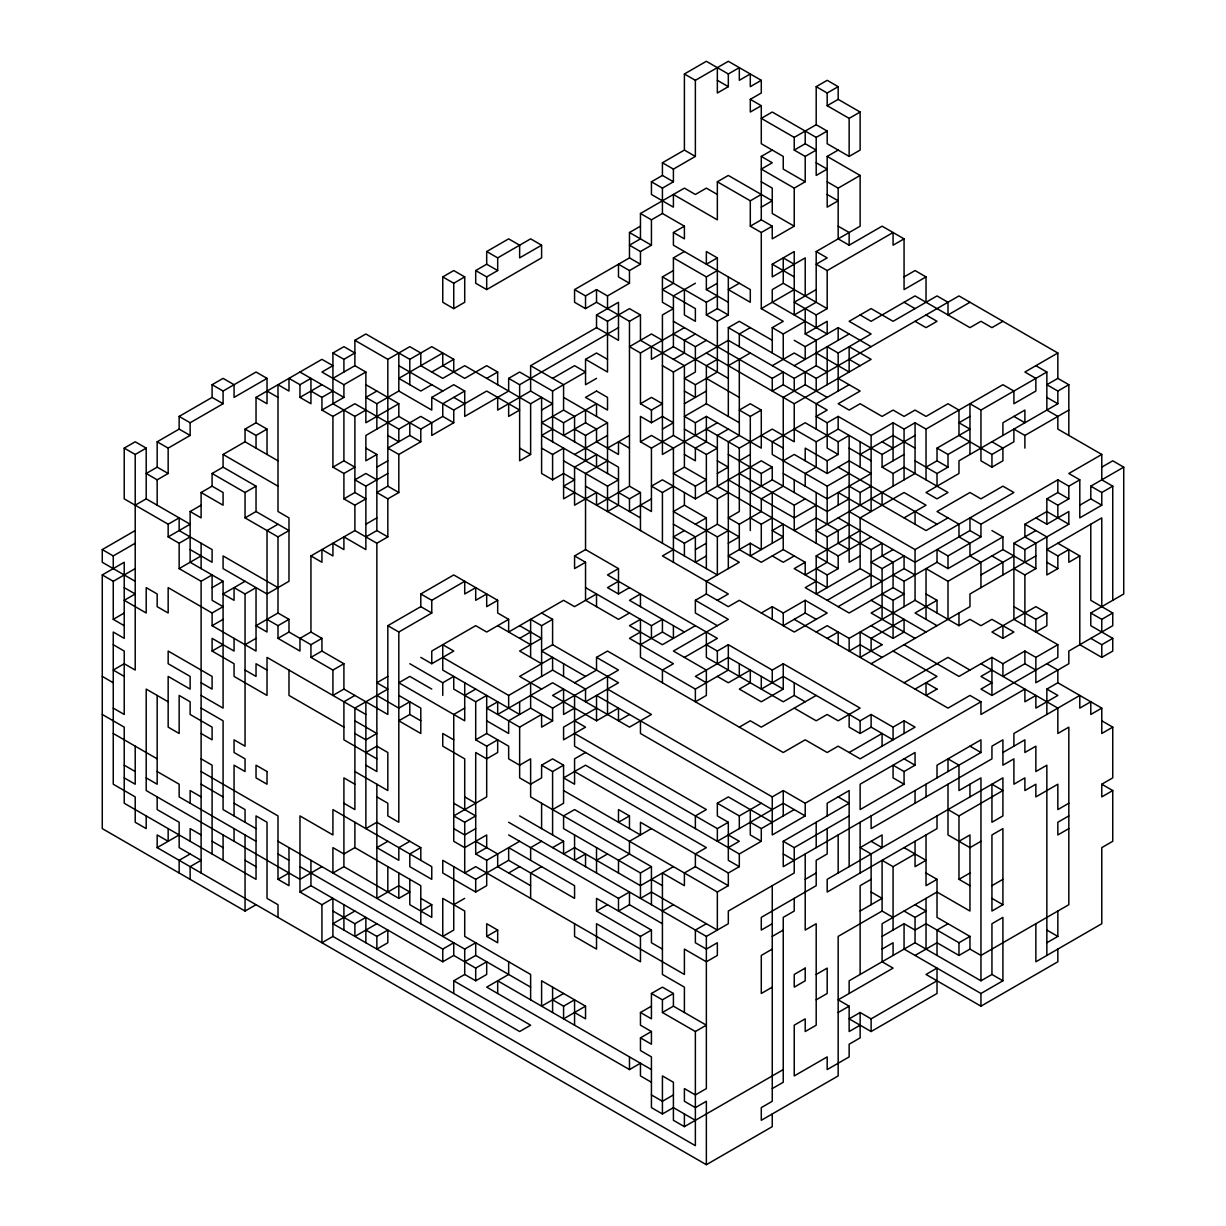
<?xml version="1.0" encoding="UTF-8"?>
<svg xmlns="http://www.w3.org/2000/svg" width="1226" height="1226" viewBox="0 0 1226 1226"><rect width="100%" height="100%" fill="white"/><g stroke="black" fill="none" stroke-linecap="round" stroke-linejoin="round"><path stroke-width="1.5" d="M761.285 207.148L772.257 200.803L728.321 175.441L717.348 181.785L717.348 219.837L673.411 194.474L673.411 207.148L651.435 194.474L651.435 181.785L662.423 175.441L662.423 162.767L684.399 150.078L684.399 73.989L706.36 61.3L728.321 73.989L739.309 67.645L739.309 80.318L750.297 73.989L750.297 86.663L761.285 80.318L761.285 93.007L750.297 99.352L750.297 112.026L761.285 105.697L761.285 143.733L783.245 156.422L783.245 169.096L805.206 181.785L805.206 156.422L816.194 150.078L805.206 143.733L794.233 150.078L794.233 137.389L761.285 118.37L772.257 112.026L816.194 137.404L816.194 175.441L827.182 169.096L816.194 162.767M684.399 73.989L695.372 80.318L728.321 61.3L761.285 80.318M212.098 384.703L223.086 391.048L223.086 403.737L190.137 422.755L190.137 435.445L168.161 448.118L168.161 473.481L157.173 479.826L146.201 473.481L157.173 467.152L157.173 441.789L179.149 429.1L179.149 416.411L212.098 397.393L212.098 384.703L223.086 378.374L234.059 384.703L234.059 397.393L267.023 378.374L267.023 403.737L256.035 397.393L321.932 359.341L332.92 365.685L321.932 372.03L343.908 384.703L365.869 372.03L365.869 422.755L398.818 403.737L398.818 416.411L365.869 435.445L365.869 460.807L376.857 454.463L376.857 530.567L365.869 536.896M728.321 73.989L728.321 86.663L717.348 93.007L717.348 67.645M190.137 549.585L212.098 562.274L212.098 549.585L179.149 530.567L179.149 517.878L168.161 524.222L124.224 498.859L124.224 448.118L135.212 441.789L146.201 448.118L146.201 498.859L135.212 505.189M223.086 391.048L256.035 372.03L267.023 378.374M124.224 448.118L135.212 454.463L146.201 448.118M442.755 276.907L453.743 270.563L464.715 276.907L464.715 302.27L453.743 308.615L442.755 302.27L442.755 276.907L453.743 283.252L464.715 276.907M486.691 251.545L508.652 238.855L519.64 245.2L519.64 257.874L541.601 245.2L541.601 257.874L486.691 289.581L475.703 283.252L475.703 270.563L486.691 264.218L497.679 270.563L497.679 257.874L486.691 251.545L486.691 264.218M332.92 352.996L343.908 346.667L354.881 352.996L343.908 359.341L332.92 352.996L332.92 403.737L354.881 416.411L354.881 492.515L343.908 498.859L343.908 473.481L332.92 467.152L332.92 416.411L321.932 410.066L321.932 397.393L310.944 391.048M365.869 372.03L354.881 365.685L354.881 340.322L365.869 333.978L409.806 359.341L409.806 384.719M497.679 257.874L530.628 238.855L541.601 245.2M299.972 384.703L310.944 378.359L310.944 403.737L299.972 397.393L299.972 384.703L288.984 378.359L288.984 391.048L277.995 384.703L277.995 511.533L288.984 517.878L288.984 581.293L267.023 593.982L223.086 568.603L223.086 555.93L277.995 587.637M475.703 270.563L486.691 276.907L497.679 270.563M662.423 162.767L673.411 169.111L695.372 156.422L695.372 80.318M816.194 124.715L816.194 86.663L827.182 80.318L838.17 86.663L838.17 99.352L860.131 112.026L860.131 150.078L849.143 156.422L827.182 143.733L827.182 131.059L816.194 124.715L794.233 137.389M277.995 460.807L245.047 441.789L245.047 429.1L256.035 422.755L267.023 429.1L267.023 454.463M299.972 397.393L321.932 384.703M332.92 378.359L354.881 365.685M651.435 181.785L662.423 188.13L673.411 181.785L673.411 169.111M816.194 86.663L827.182 93.007L838.17 86.663M201.11 695.433L223.086 708.122L223.086 581.293L190.137 562.274L190.137 511.533L201.11 517.878L201.11 492.515L223.086 505.189L223.086 492.515L212.098 486.17L212.098 473.481L245.047 492.515L245.047 517.878L277.995 536.896L288.984 530.567L256.035 511.533L256.035 486.17L223.086 467.152L223.086 454.463L245.047 441.789M245.047 429.1L256.035 435.445L267.023 429.1M321.932 397.393L332.92 391.048M354.881 340.322L387.83 359.341L409.806 346.667L420.794 353.011L420.794 365.685L442.755 378.374L464.715 365.685L530.628 403.737L541.601 397.393L541.601 473.481L552.589 479.826L563.577 473.481L574.565 479.826L563.577 486.17L717.348 574.948L717.348 536.911L673.411 511.533L684.399 505.204L706.36 517.878L706.36 568.619M739.309 283.252L728.321 289.597L750.297 302.27L750.297 289.597L673.411 245.2L673.411 232.511L684.399 238.855L684.399 226.182L662.423 213.493L651.435 219.837L651.435 245.2L640.462 251.545L629.474 245.2L640.462 238.855L640.462 213.493L684.399 188.13L695.372 194.474L706.36 188.13L717.348 194.474M827.182 93.007L827.182 105.697L838.17 99.352M212.098 473.481L223.086 467.152M321.932 410.066L343.908 397.393L343.908 384.703M409.806 359.341L431.767 346.667L453.743 359.341L453.743 372.03M684.399 467.152L673.411 473.497L695.372 486.17L706.36 479.826L684.399 467.152L684.399 365.685L640.462 340.322L640.462 314.959L629.474 321.304L596.526 302.27L585.538 308.615L574.565 302.27L574.565 289.597L629.474 257.889L629.474 232.511L640.462 226.182M761.285 156.422L772.257 162.767L761.285 169.096L794.233 188.13L794.233 226.182L772.257 238.855L772.257 226.182L761.285 219.837L761.285 156.422L772.257 150.078M135.212 581.293L102.264 562.274L102.264 549.585L135.212 530.567M201.11 492.515L212.098 486.17M332.92 416.411L354.881 403.737L398.818 429.1L398.818 441.774L387.83 435.445M376.857 391.048L365.869 397.393L376.857 403.737L398.818 391.048L431.767 410.082L431.767 397.393L453.743 384.703L464.715 391.048L464.715 416.411L508.652 391.048L508.652 378.374L519.64 372.03L552.589 391.048L585.538 372.03L574.565 365.685L552.589 378.374M816.194 137.404L827.182 131.059M827.182 105.697L849.143 118.37L860.131 112.026M102.264 549.585L113.252 555.93L135.212 543.241M190.137 511.533L201.11 505.189M354.881 416.411L365.869 410.066M431.767 372.03L453.743 359.341M673.411 232.511L684.399 226.182M256.035 904.711L245.047 911.041L102.264 828.607L102.264 574.948L124.224 562.274L124.224 638.363L113.252 632.018L113.252 784.226L135.212 796.9L135.212 822.263L146.201 828.607L146.201 815.918M168.161 524.222L168.161 536.896L190.137 524.222L146.201 498.859M245.047 492.515L256.035 486.17M431.767 384.703L420.794 391.048L398.818 378.374L442.755 353.011L442.755 365.685L464.715 378.374L486.691 365.685L497.679 372.03L497.679 384.719M574.565 289.597L585.538 295.926L596.526 289.597L607.514 295.926L629.474 283.252L629.474 270.563L640.462 264.218L640.462 251.545M717.348 181.785L750.297 200.803L761.285 194.474M827.182 194.474L838.17 200.803L827.182 207.148L827.182 156.422L838.17 150.078M102.264 574.948L113.252 581.293L135.212 568.603M168.161 536.896L179.149 543.241L190.137 536.896M684.399 289.597L684.399 314.959L695.372 321.304L695.372 308.615L662.423 289.597L673.411 283.252L673.411 257.889L684.399 251.545M794.233 188.13L805.206 181.785M245.047 517.878L256.035 511.533M332.92 467.152L343.908 460.807L354.881 467.152L343.908 473.481M398.818 429.1L420.794 416.411L431.767 422.755L431.767 435.445L453.743 422.755L453.743 410.066L486.691 391.048L519.64 410.066L508.652 416.411L508.652 403.737M464.715 391.048L442.755 403.737L442.755 416.411L420.794 429.1L398.818 416.411M486.691 378.374L497.679 372.03M596.526 327.633L596.526 314.959L618.486 302.27L618.486 340.322L596.526 327.633L530.628 365.685L530.628 391.048L552.589 403.737L541.601 410.082M717.348 422.755L662.423 454.463L662.423 314.959L673.411 308.615L662.423 302.27L662.423 276.907L673.411 270.563M750.297 200.803L750.297 226.182L761.285 219.837M179.149 543.241L179.149 568.603L201.11 555.93M409.806 422.755L409.806 435.445L387.83 448.118L398.818 454.463L420.794 441.774L420.794 429.1M596.526 378.374L585.538 384.719L585.538 359.341L607.514 372.03L607.514 321.304L629.474 308.615L640.462 314.959M717.348 257.889L706.36 264.218L706.36 251.545L717.348 257.889L717.348 308.615L728.321 314.959L728.321 276.907M750.297 226.182L761.285 232.511L772.257 226.182M827.182 181.785L838.17 188.13L860.131 175.441L860.131 226.182L816.194 251.545L816.194 302.27L794.233 314.959L794.233 251.545L772.257 264.218L772.257 276.907L805.206 257.889L805.206 295.926M113.252 581.293L113.252 619.345L124.224 613M277.995 524.222L267.023 530.567L267.023 632.018L256.035 625.689L277.995 613L277.995 536.896M376.857 467.152L387.83 460.807M508.652 378.374L519.64 384.719L618.486 327.633M695.372 283.252L673.411 295.926L673.411 346.667L728.321 378.374M673.411 257.889L706.36 276.907L717.348 270.563M179.149 568.603L201.11 581.293L212.098 574.948L212.098 600.311L223.086 606.655L212.098 613L168.161 587.637L168.161 613L157.173 606.655L157.173 593.982L146.201 587.637L146.201 613L124.224 600.311L135.212 593.982L124.224 587.637M376.857 479.826L365.869 473.481L354.881 479.826L365.869 486.17L387.83 473.481M530.628 391.048L497.679 410.066L497.679 397.393M585.538 359.341L596.526 353.011L607.514 359.341M706.36 276.907L706.36 289.597L717.348 283.252M212.098 587.637L223.086 581.293M343.908 498.859L354.881 505.189L365.869 498.859L354.881 492.515M398.818 492.515L387.83 486.17L376.857 492.515L387.83 498.859L398.818 492.515L398.818 454.463M662.423 276.907L706.36 302.27L717.348 295.926M245.047 581.293L223.086 593.982L234.059 600.311L234.059 587.637L245.047 593.982L256.035 587.637L256.035 651.052L212.098 625.689L212.098 613M662.423 340.322L651.435 333.978L629.474 346.667L640.462 352.996L684.399 327.633M706.36 302.27L706.36 314.959L717.348 308.615M321.932 638.363L310.944 644.707L310.944 657.381L332.92 670.07L332.92 695.433L343.908 689.089L343.908 663.726L321.932 651.052L321.932 638.363L310.944 632.018L310.944 555.93L354.881 530.567L376.857 543.241L387.83 536.896L387.83 498.859M365.869 524.222L376.857 517.878M530.628 365.685L563.577 384.703L563.577 410.082L541.601 422.755L618.486 467.152L618.486 505.204L607.514 511.533L607.514 486.17L563.577 460.807M673.411 346.667L651.435 359.341L651.435 346.667M695.372 333.978L684.399 340.322L684.399 353.011L673.411 359.341M706.36 314.959L717.348 321.304L728.321 314.959M794.233 264.218L783.245 257.889L783.245 283.252L772.257 289.597L772.257 302.27L827.182 333.978L827.182 321.304L805.206 333.978L805.206 308.615M838.17 188.13L838.17 238.855L849.143 245.2L882.092 226.182L904.068 238.855L904.068 289.597L926.028 276.907L926.028 302.27M212.098 625.689L223.086 619.345M552.589 429.1L541.601 435.445L618.486 479.826L607.514 486.17M552.589 416.411L563.577 422.755L596.526 403.737L596.526 416.411M673.411 333.978L695.372 346.667L706.36 340.322M728.321 416.411L728.321 327.633L739.309 321.304L772.257 340.322M761.285 232.511L761.285 308.615L794.233 289.597M816.194 251.545L827.182 257.889L816.194 264.218L827.182 270.563L893.08 232.511L893.08 245.2L904.068 238.855M530.628 403.737L530.628 454.463L519.64 460.807L519.64 384.719M585.538 410.082L585.538 422.755L563.577 435.445L563.577 422.755M662.423 365.685L673.411 372.03L728.321 340.322L794.233 378.374L816.194 365.685L827.182 372.03M750.297 327.633L739.309 333.978L739.309 346.667M816.194 289.597L794.233 302.27L816.194 314.959L827.182 308.615L827.182 270.563M234.059 638.363L234.059 651.052L212.098 638.363L212.098 651.052L223.086 644.707M541.601 448.118L552.589 454.463L563.577 448.118L563.577 498.859L574.565 492.515M574.565 429.1L585.538 435.445L607.514 422.755L607.514 473.497M640.462 403.737L651.435 397.393L662.423 403.737L651.435 410.082L640.462 403.737L640.462 352.996M717.348 359.341L706.36 365.685L706.36 403.737L739.309 422.755M772.257 353.011L772.257 327.633L783.245 321.304L761.285 308.615M245.047 644.707L256.035 638.363M277.995 625.689L288.984 619.345L288.984 632.018L277.995 638.363L277.995 625.689L267.023 619.345M574.565 454.463L607.514 435.445M684.399 391.048L695.372 397.393L695.372 384.719L717.348 372.03L717.348 321.304M728.321 365.685L750.297 353.011M772.257 327.633L783.245 333.978L805.206 321.304M607.514 448.118L629.474 435.445M684.399 429.1L717.348 448.118L706.36 454.463L673.411 435.445L651.435 448.118L640.462 441.789L640.462 416.411L651.435 422.755L662.423 416.411L673.411 422.755L662.423 429.1M684.399 403.737L706.36 391.048M904.068 276.907L915.056 270.563L926.028 276.907M310.944 632.018L299.972 638.363L299.972 651.052L277.995 638.363M607.514 460.807L585.538 473.497L585.538 549.585L574.565 555.93L574.565 568.603L585.538 562.274L585.538 600.311L618.486 619.345L629.474 613M640.462 441.789L651.435 435.445L673.411 448.118L673.411 562.274M706.36 403.737L684.399 416.411L695.372 422.755L706.36 416.411L761.285 448.118L761.285 410.082L750.297 403.737L739.309 410.082L750.297 416.411L761.285 410.082M772.257 365.685L794.233 353.011L805.206 359.341L805.206 346.667L838.17 327.633L871.119 346.667M772.257 378.374L783.245 372.03L783.245 384.703L772.257 391.048L772.257 378.374L673.411 321.304M794.233 365.685L849.143 333.978M310.944 657.381L321.932 651.052M343.908 689.089L387.83 714.467L387.83 625.674L420.794 606.655L420.794 593.982L453.743 574.948L497.679 600.311L497.679 613L508.652 619.345L508.652 632.018L563.577 600.311L574.565 606.655L596.526 593.982L596.526 606.655M827.182 384.703L827.182 346.667L838.17 353.011L871.119 333.978L849.143 321.304L871.119 308.615L893.08 321.304L937.016 295.926L948.005 302.27L948.005 314.959L969.965 302.27M420.794 593.982L431.767 600.311L464.715 581.293L464.715 593.982L475.703 587.637L475.703 600.311L486.691 593.982L486.691 606.655L497.679 600.311M629.474 321.304L629.474 486.17L596.526 505.204L596.526 492.515L574.565 505.189L574.565 467.152L596.526 454.463L596.526 467.152M728.321 429.1L717.348 435.445L717.348 486.17L838.17 555.93L871.119 536.911M827.182 397.393L805.206 384.703L783.245 397.393L783.245 486.17L761.285 498.859L761.285 511.533L739.309 524.222L728.321 517.878L739.309 511.533L739.309 448.118L772.257 429.1L794.233 441.789L794.233 403.737L871.119 359.341L849.143 346.667L849.143 372.03L816.194 353.011M728.321 327.633L816.194 378.374L958.977 295.926L1057.839 353.011L1057.839 378.374L1046.851 384.703L1057.839 391.048L1068.827 384.703L1068.827 435.445M332.92 670.07L343.908 663.726M387.83 625.674L398.818 632.018L431.767 613L431.767 600.311M618.486 492.515L629.474 498.859L640.462 492.515L640.462 530.567M651.435 498.859L629.474 511.533L629.474 498.859M750.297 492.515L772.257 479.826L772.257 467.152L761.285 460.807L695.372 498.859L662.423 479.826L651.435 486.17L662.423 492.515L673.411 486.17M849.143 384.703L816.194 403.737L816.194 429.1M717.348 473.497L728.321 467.152L717.348 460.807M739.309 460.807L750.297 454.463M354.881 695.433L343.908 701.778L343.908 739.83L376.857 758.848M387.83 676.415L376.857 682.759L387.83 689.089L354.881 708.122L354.881 809.589L343.908 803.245M783.245 384.703L827.182 410.082L816.194 416.411L827.182 422.755L838.17 416.411L871.119 435.445L893.08 422.755L904.068 429.1L915.056 422.755L926.028 429.1L1002.914 384.703L1013.902 391.048L1013.902 403.737L1035.863 391.048L1035.863 378.374L1024.89 372.03L1057.839 353.011M1002.914 321.304L991.941 327.633L980.953 321.304L969.965 327.633L915.056 295.926L871.119 321.304L860.131 314.959M420.794 657.381L431.767 663.726L453.743 651.052L442.755 644.707L442.755 670.07L519.64 714.467L519.64 701.778M508.652 619.345L486.691 632.018L475.703 625.674L431.767 651.052L431.767 663.726M706.36 454.463L706.36 492.515L717.348 498.859L728.321 492.515M728.321 454.463L761.285 473.497L772.257 467.152M783.245 460.807L794.233 454.463L827.182 473.497L849.143 460.807L871.119 473.497L827.182 498.859L783.245 473.497M794.233 429.1L816.194 441.789L838.17 429.1L838.17 416.411M618.486 581.293L607.514 587.637L618.486 593.982L618.486 568.603L607.514 574.948L717.348 638.363L684.399 657.397M684.399 530.567L673.411 536.911L684.399 543.241L717.348 524.222L739.309 536.911L728.321 543.241M695.372 524.222L706.36 517.878M849.143 473.497L827.182 486.17L772.257 454.463L772.257 441.789L805.206 422.755L838.17 441.789L849.143 435.445L849.143 562.274L860.131 555.93M772.257 1113.974L772.257 1126.648L706.36 1164.7L157.173 847.626L179.149 834.952M409.806 663.726L442.755 682.759L453.743 676.415L453.743 689.089L475.703 701.778L486.691 695.433L486.691 733.485L508.652 746.174L508.652 758.848L519.64 765.193L530.628 758.848L530.628 796.9L651.435 866.659L651.435 904.696M519.64 638.363L530.628 632.018M530.628 657.381L530.628 619.345L541.601 625.689L552.589 619.345L552.589 644.707L541.601 651.052L585.538 676.415M673.411 549.585L662.423 555.93L728.321 593.982L717.348 600.311M805.206 460.807L805.206 448.118L827.182 460.807L838.17 454.463L838.17 441.789M420.794 720.796L409.806 714.467L398.818 720.796L420.794 733.485L420.794 708.122L398.818 695.433M618.486 593.982L629.474 587.637M695.372 549.585L706.36 543.241M717.348 536.911L728.321 530.567M860.131 454.463L893.08 435.445L915.056 448.118M190.137 853.97L179.149 860.315L179.149 873.004M365.869 752.503L376.857 746.174L387.83 752.503L387.83 790.555L354.881 771.537M464.715 695.433L475.703 689.089M706.36 555.93L695.372 562.274L695.372 536.911L673.411 524.222M750.297 517.878L761.285 524.222L772.257 517.878M739.309 473.497L794.233 505.204L805.206 498.859M1057.839 391.048L1057.839 403.737L958.977 460.807L958.977 473.497L926.028 492.515L937.016 498.859L948.005 492.515L904.068 467.152L893.08 473.497L882.092 467.152L882.092 454.463L915.056 435.445M464.715 708.122L453.743 714.467L453.743 841.297L464.715 847.626L486.691 834.952L486.691 847.626L475.703 853.97L475.703 752.503L486.691 758.848L497.679 752.503L497.679 739.83L486.691 746.174L475.703 739.83L475.703 701.778M761.285 524.222L761.285 549.585L750.297 543.241L728.321 555.93L739.309 562.274L706.36 581.293L706.36 593.982L728.321 606.655L739.309 600.311L794.233 632.018L827.182 613L805.206 600.311L783.245 613L772.257 606.655L761.285 613M816.194 505.204L794.233 517.878L728.321 479.826M882.092 467.152L904.068 454.463M969.965 416.411L958.977 422.755L969.965 429.1L937.016 448.118L937.016 460.807L926.028 467.152M969.965 454.463L969.965 403.737L980.953 410.082L1046.851 372.03L1046.851 410.082L1057.839 416.411L1057.839 429.1L1101.776 454.463L1101.776 479.826L1112.748 486.17L1112.748 600.326M442.755 657.381L508.652 695.433L552.589 670.07L585.538 689.089L585.538 701.778L618.486 682.759L552.589 644.707M849.143 498.859L827.182 511.533L772.257 479.826M849.143 486.17L860.131 492.515L871.119 486.17M574.565 682.759L596.526 670.07L596.526 657.381L607.514 651.052L783.245 752.503L805.206 739.83L827.182 752.503L838.17 746.174L860.131 758.848L915.056 727.141L904.068 720.796L893.08 727.141L871.119 714.467L860.131 720.796L783.245 676.415L761.285 689.089L761.285 676.415M640.462 632.018L629.474 638.363L673.411 663.726L662.423 670.07L662.423 682.759M585.538 587.637L651.435 625.689L662.423 619.345L662.423 632.018L640.462 644.707M717.348 625.689L695.372 613L695.372 600.311L706.36 593.982M915.056 422.755L915.056 473.497L816.194 530.567L827.182 536.911L827.182 562.274L805.206 574.948L805.206 562.274L783.245 549.585L761.285 562.274L739.309 549.585L739.309 524.222M937.016 448.118L948.005 454.463L969.965 441.789M475.703 739.83L486.691 733.485M530.628 682.759L530.628 708.122L508.652 720.796L508.652 733.485L486.691 720.796M794.233 555.93L783.245 562.274L772.257 555.93M827.182 536.911L849.143 524.222M915.056 460.807L937.016 473.497L948.005 467.152L948.005 454.463M607.514 689.089L651.435 714.467L629.474 727.141L552.589 682.759L497.679 714.467L497.679 701.778L486.691 708.122L519.64 727.141L541.601 714.467L541.601 727.141L552.589 720.796L552.589 708.122L530.628 695.433M552.589 708.122L618.486 670.07L596.526 657.381M695.372 625.689L662.423 644.707L629.474 625.689L640.462 619.345L640.462 657.381L695.372 689.089L728.321 670.07L728.321 644.707L717.348 651.052L706.36 644.707M805.206 562.274L794.233 568.603L827.182 587.637L827.182 574.948L816.194 568.603M904.068 517.878L926.028 505.204L904.068 492.515L860.131 517.878L860.131 568.603L816.194 593.982L816.194 555.93L860.131 530.567M838.17 378.374L860.131 391.048L838.17 403.737L849.143 410.082L860.131 403.737L882.092 416.411L893.08 410.082L904.068 416.411L915.056 410.082L926.028 416.411L948.005 403.737L958.977 410.082L958.977 435.445L991.941 454.463L1013.902 441.789L1013.902 429.1L1024.89 435.445L1068.827 410.082M201.11 771.537L277.995 815.918L277.995 879.333L288.984 873.004M574.565 708.122L563.577 714.467L563.577 689.089L552.589 695.433L596.526 720.796L618.486 708.122L618.486 720.796L629.474 714.467M980.953 410.082L980.953 460.807L991.941 467.152L1002.914 460.807L1002.914 448.118L991.941 441.789M321.932 866.659L299.972 879.333L146.201 790.555L146.201 689.104L168.161 701.778M420.794 923.73L420.794 885.678L354.881 847.626L343.908 853.97L332.92 847.626L332.92 873.004L343.908 866.659L398.818 898.367L409.806 892.022L398.818 885.678L376.857 898.367L376.857 784.211M596.526 708.122L563.577 727.141L563.577 739.83L585.538 727.141L574.565 720.796M816.194 581.293L805.206 587.637L849.143 613L893.08 587.637L904.068 593.982L893.08 600.311L882.092 593.982M827.182 574.948L838.17 568.603L838.17 555.93M849.143 536.911L871.119 549.585L882.092 543.241L882.092 555.93L893.08 562.274L893.08 587.637M420.794 860.315L420.794 847.626L409.806 853.97L409.806 866.659L431.767 879.333L431.767 866.659L332.92 809.589L332.92 834.952L299.972 815.918L299.972 892.022L310.944 885.678L442.755 961.782L453.743 955.437L475.703 968.111L486.691 961.782L486.691 974.455L475.703 980.8L464.715 974.455L464.715 949.093L277.995 841.297M387.83 841.297L376.857 847.626L398.818 860.315L398.818 847.626L409.806 841.297M893.08 549.585L871.119 562.274L882.092 568.603L904.068 555.93L904.068 568.603L915.056 574.948M948.005 517.878L926.028 530.567L871.119 498.859M519.64 727.141L519.64 777.882L530.628 784.211L541.601 777.882L541.601 765.193L552.589 758.848L563.577 765.193L563.577 803.245L552.589 809.589M816.194 619.345L805.206 613L783.245 625.689L783.245 613M827.182 600.311L871.119 574.948M849.143 511.533L915.056 549.585L1013.902 492.515L1002.914 486.17L980.953 498.859L969.965 492.515L937.016 511.533L958.977 524.222L958.977 536.896L969.965 543.241L969.965 555.93L980.953 562.274L980.953 587.637M299.972 892.022L321.932 904.711L332.92 898.367L332.92 936.419L695.372 1145.682L695.372 1031.526L662.423 1012.507L662.423 999.818L651.435 993.489L651.435 1018.852L640.462 1012.507L640.462 1025.197L651.435 1031.526L651.435 1044.215L640.462 1037.87L640.462 1050.559L651.435 1056.889L651.435 1107.63L662.423 1113.974L673.411 1107.63L695.372 1120.303M486.691 746.174L486.691 796.9L453.743 815.918L464.715 822.263L475.703 815.918L453.743 803.245M541.601 765.193L552.589 771.537L563.577 765.193M585.538 752.503L574.565 758.848L574.565 784.211L563.577 777.882L585.538 765.193L739.309 853.97L761.285 841.281L761.285 828.607L750.297 822.263M838.17 606.655L904.068 568.603M1112.748 486.17L1101.776 492.515L1101.776 505.204L1079.8 517.878L1079.8 479.826L1068.827 486.17L1057.839 479.826L980.953 524.222L969.965 517.878L969.965 530.567L915.056 562.274L838.17 517.878M1101.776 454.463L1068.827 473.497L1079.8 479.826M475.703 828.607L464.715 834.952L453.743 828.607M816.194 632.018L827.182 625.689L849.143 638.363L915.056 600.311L958.977 625.689L969.965 619.345L980.953 625.689L991.941 619.345L1013.902 632.018L1002.914 638.363L991.941 632.018L1035.863 606.655L1046.851 613L1046.851 625.689L1035.863 632.018L1035.863 619.345L1046.851 613M904.068 606.655L904.068 581.293L937.016 562.274L937.016 549.585L948.005 555.93L980.953 536.896L980.953 524.222M1035.863 517.878L1046.851 524.222L1046.851 498.859L1057.839 492.515L1068.827 498.859L1068.827 486.17M1101.776 467.152L1112.748 460.807L1123.736 467.152L1123.736 593.982L1090.788 613L1090.788 625.689L1112.748 638.363L1112.748 651.052L1101.776 657.397L1079.8 644.707L1079.8 555.93L1057.839 543.241M354.881 911.041L332.92 923.73L519.64 1031.526L530.628 1025.197L453.743 980.8L453.743 993.489M728.321 644.707L772.257 670.07L783.245 663.726L860.131 708.122L838.17 720.796L827.182 714.467L816.194 720.796L794.233 708.122M827.182 638.363L838.17 632.018L838.17 644.707M882.092 606.655L871.119 613L915.056 638.363M937.016 562.274L948.005 568.603L1002.914 536.896L1002.914 549.585L1035.863 568.603L1024.89 574.948L1013.902 568.603M1035.863 568.603L1035.863 543.241L1024.89 536.911L1024.89 524.222L1046.851 511.533L1068.827 524.222L1068.827 511.533L1046.851 524.222M1046.851 498.859L1057.839 505.204L1068.827 498.859M1079.8 505.204L1090.788 498.859L1090.788 486.17L1123.736 467.152M332.92 936.419L321.932 942.748L321.932 904.711M332.92 911.041L354.881 923.73L365.869 917.385L365.869 942.748M926.028 619.345L926.028 568.603L948.005 581.293L1002.914 549.585M991.941 670.07L980.953 676.415L991.941 682.759L980.953 689.089L991.941 695.433L1057.839 657.397L1057.839 644.707L1013.902 619.345L1013.902 543.241L1035.863 530.567M376.857 923.73L354.881 936.419L354.881 923.73M475.703 853.97L486.691 860.315L519.64 841.297M783.245 663.726L783.245 689.089L761.285 701.778L739.309 689.089L750.297 682.759L750.297 670.07L728.321 682.759L717.348 676.415M937.016 613L937.016 600.311L915.056 613L937.016 625.689M980.953 574.948L1013.902 555.93M1013.902 543.241L1024.89 549.585L1068.827 524.222M376.857 936.403L387.83 930.074L387.83 942.748L376.857 949.093L376.857 936.403L365.869 930.074M420.794 911.041L431.767 904.696L431.767 917.385L409.806 904.711L409.806 879.333M486.691 860.315L486.691 885.678L475.703 892.022L442.755 872.989L442.755 860.315L475.703 879.333L508.652 860.315L574.565 898.367L574.565 885.678L508.652 847.626L508.652 860.315M541.601 841.281L530.628 847.626L530.628 860.315M739.309 727.141L750.297 720.796L761.285 727.141L816.194 695.433M805.206 701.778L794.233 695.433L783.245 701.778L706.36 657.381L706.36 632.018M871.119 625.689L893.08 638.363L904.068 632.018L904.068 619.345L871.119 638.363L871.119 651.052M1035.863 555.93L969.965 593.982L969.965 606.655L871.119 663.726M453.743 904.696L464.715 898.367M508.652 873.004L519.64 866.659M552.589 847.626L563.577 841.297L563.577 853.97L574.565 847.626L640.462 885.678L673.411 866.659M1101.776 606.655L1101.776 517.878L1046.851 549.585L1057.839 555.93L1068.827 549.585L1068.827 562.274L1079.8 555.93M541.601 866.659L530.628 872.989L530.628 898.367M629.474 815.918L618.486 822.263L618.486 809.574L629.474 815.918L629.474 828.607M1057.839 555.93L1057.839 568.603L1046.851 574.948L1046.851 536.911L1024.89 524.222M299.972 866.659L442.755 949.093L453.743 942.748L453.743 955.437M596.526 860.315L607.514 853.97M651.435 828.607L629.474 841.281L629.474 853.97L618.486 860.315L618.486 872.989M904.068 682.759L948.005 657.381L969.965 670.07M464.715 949.093L475.703 942.748L475.703 955.437L530.628 987.145M486.691 936.403L497.679 930.074L497.679 942.748L486.691 936.403L486.691 923.73L497.679 930.074M739.309 853.97L739.309 866.659L728.321 860.315L728.321 822.263L717.348 815.918L717.348 803.245L728.321 796.9L772.257 822.263M915.056 689.089L937.016 676.415L893.08 651.052M464.715 961.782L475.703 955.437M849.143 714.467L849.143 727.141L860.131 733.485L871.119 727.141L871.119 714.467M1057.839 644.707L1035.863 657.381L1024.89 651.052L1002.914 663.726L991.941 657.381L958.977 676.415L904.068 644.707M453.743 980.8L464.715 974.455M739.309 866.659L728.321 872.989L728.321 885.678L717.348 892.022L574.565 809.589L563.577 815.918L563.577 828.607L640.462 872.989L651.435 866.659M574.565 695.433L574.565 746.174L717.348 828.607L728.321 822.263M717.348 803.245L739.309 815.918L761.285 803.245M596.526 720.796L596.526 695.433L772.257 796.9L783.245 790.555L805.206 803.245L980.953 701.778L980.953 714.467L1024.89 689.089L1024.89 701.778L1035.863 695.433L1035.863 708.122L1057.839 695.433L1046.851 689.089L1046.851 714.467M849.143 752.503L882.092 733.485L882.092 746.174M662.423 949.093L651.435 942.748L651.435 930.074L596.526 898.367L596.526 911.041L607.514 904.696M508.652 834.952L618.486 898.367L629.474 892.022L629.474 904.696L662.423 923.73M1035.863 670.07L1024.89 663.726L1002.914 676.415L1002.914 663.726M1090.788 613L1101.776 619.345L1112.748 613L1112.748 625.689L1068.827 651.052L1068.827 663.726L1035.863 682.759L1035.863 657.381M629.474 904.696L618.486 911.041L618.486 898.367M728.321 885.678L695.372 866.659L684.399 872.989L684.399 885.678L662.423 872.989L662.423 974.455L684.399 987.145L684.399 1012.507M728.321 847.626L739.309 841.281L728.321 834.952M761.285 828.607L794.233 809.574M805.206 803.245L805.206 815.918L772.257 834.952L772.257 796.9M1090.788 638.363L1101.776 644.707L1112.748 638.363M662.423 911.041L673.411 904.696M937.016 777.882L937.016 765.193L980.953 739.83L980.953 752.503L783.245 866.659L783.245 841.281L849.143 803.245L838.17 796.9M904.068 771.537L915.056 765.193L915.056 752.503L860.131 784.211L860.131 809.574L904.068 784.211L904.068 771.537L893.08 765.193L893.08 777.882L904.068 784.211M1046.851 689.089L1057.839 682.759L1101.776 708.122L1101.776 733.485L1112.748 727.141L1112.748 777.882L1101.776 784.211L1101.776 796.9L1112.748 790.555L1112.748 841.297L1101.776 847.626L1101.776 923.73L1035.863 961.782L1035.863 923.73M596.526 911.041L640.462 936.403L651.435 930.074M783.245 841.281L794.233 847.626L849.143 815.918M563.577 993.489L541.601 1006.163L541.601 980.8L585.538 1006.163L585.538 1018.852L574.565 1012.507M552.589 999.818L563.577 1006.163L574.565 999.818L574.565 1025.197M706.36 923.73L695.372 930.074L695.372 942.748L706.36 949.093L717.348 942.748L717.348 955.437L706.36 961.782L684.399 949.093L684.399 974.455L596.526 923.73L596.526 949.093L574.565 936.403L574.565 923.73M1002.914 752.503L1024.89 739.83L1024.89 752.503L1035.863 746.174L1035.863 771.537L1046.851 765.193L1046.851 955.437M585.538 1006.163L563.577 1018.852L563.577 1006.163M508.652 822.263L706.36 936.403L728.321 923.73L728.321 911.041L794.233 872.989L794.233 847.626M805.206 879.333L816.194 872.989M1101.776 708.122L1090.788 714.467L1090.788 701.778L1079.8 708.122L1079.8 695.433L1013.902 733.485L1013.902 746.174M651.435 993.489L662.423 987.145L673.411 993.489L673.411 1006.163L706.36 1025.181L695.372 1031.526M772.257 923.73L761.285 930.074L761.285 917.385L816.194 885.678L816.194 860.315L827.182 853.97L827.182 828.607M948.005 809.589L958.977 815.918L1002.914 790.555L991.941 784.211L991.941 822.263L1002.914 815.918L1002.914 777.882L827.182 879.333L827.182 892.022L937.016 828.607L937.016 815.918M640.462 1012.507L651.435 1006.163M662.423 999.818L673.411 993.489M772.257 936.403L783.245 930.074M871.119 879.333L860.131 885.678L860.131 974.455M772.257 885.678L772.257 1101.285L761.285 1107.63L761.285 1120.303L838.17 1075.922L838.17 936.403L882.092 911.041L882.092 860.315L893.08 866.659L915.056 853.97M662.423 1012.507L673.411 1006.163M772.257 949.093L761.285 955.437L761.285 993.489L772.257 987.145M958.977 841.297L969.965 834.952L969.965 911.041L937.016 892.022L882.092 923.73L882.092 961.782L893.08 968.111L838.17 999.818L849.143 1006.163L849.143 1031.526L860.131 1025.197M640.462 1037.87L651.435 1031.526M860.131 911.041L882.092 898.367L871.119 892.022M980.953 841.297L969.965 847.626L948.005 834.952L948.005 784.211M915.056 955.437L937.016 942.748L958.977 955.437L969.965 949.093L969.965 936.403L937.016 917.385L937.016 879.333L926.028 885.678L926.028 834.952M1068.827 803.245L1057.839 809.589L1057.839 784.211L1035.863 796.9L1035.863 784.211L1024.89 790.555L1024.89 777.882L1013.902 784.211L1013.902 758.848L1002.914 765.193L1002.914 739.83L991.941 746.174L991.941 758.848L871.119 828.607L871.119 815.918M508.652 961.782L508.652 974.455L486.691 987.145L629.474 1069.578L640.462 1063.233L640.462 1075.922L651.435 1082.267M958.977 815.918L958.977 879.333L969.965 873.004M1068.827 815.918L1057.839 822.263L1057.839 834.952L1068.827 828.607M816.194 974.455L827.182 968.111L827.182 993.489L816.194 999.818M882.092 936.403L904.068 923.73L915.056 930.074L926.028 923.73L958.977 942.748L969.965 936.403M904.068 911.041L915.056 917.385L926.028 911.041L915.056 904.711M882.092 949.093L893.08 942.748L893.08 955.437M991.941 885.678L1002.914 879.333M904.068 923.73L904.068 949.093L980.953 993.489L1002.914 980.8L1002.914 917.385L991.941 923.73L991.941 974.455L980.953 980.8L915.056 942.748L849.143 980.8L849.143 993.489M948.005 923.73L937.016 930.074L937.016 955.437M673.411 1094.941L662.423 1101.285L651.435 1094.941M1002.914 904.711L991.941 911.041L991.941 834.952L1002.914 828.607L1002.914 904.711L991.941 898.367M838.17 1012.507L849.143 1006.163M937.016 980.8L871.119 1018.852L860.131 1012.507L849.143 1018.852L871.119 1031.526L937.016 993.489L937.016 968.111L926.028 974.455L980.953 1006.163L1057.839 961.782L1057.839 949.093M662.423 1113.974L662.423 1075.922L673.411 1082.267L673.411 1120.303L684.399 1126.648L783.245 1069.578M772.257 1088.596L783.245 1082.267L783.245 917.385L794.233 911.041L794.233 898.367M1046.851 942.748L1057.839 936.419L1057.839 911.041M717.348 80.318L728.321 86.663M750.297 99.352L761.285 105.697M827.182 156.422L860.131 175.441M794.233 150.078L805.206 156.422M761.285 181.785L772.257 188.13L772.257 213.493L794.233 226.182M838.17 226.182L849.143 232.511L849.143 245.2M684.399 150.078L695.372 156.422M1035.863 365.685L1046.851 372.03M1057.839 378.374L1068.827 384.703M904.068 302.27L915.056 308.615M926.028 314.959L937.016 321.304L926.028 327.633L915.056 321.304M662.423 175.441L673.411 181.785M1046.851 397.393L1057.839 403.737M772.257 264.218L794.233 276.907M783.245 283.252L827.182 308.615M1013.902 416.411L1024.89 422.755L1024.89 410.082L1002.914 422.755L1002.914 435.445M640.462 213.493L651.435 219.837M1090.788 486.17L1101.776 492.515M629.474 232.511L651.435 245.2M805.206 333.978L816.194 340.322L816.194 365.685M849.143 359.341L860.131 365.685M1090.788 498.859L1101.776 505.204M706.36 289.597L728.321 302.27M794.233 340.322L805.206 346.667M629.474 257.889L640.462 264.218M629.474 270.563L618.486 264.218L618.486 276.907L629.474 283.252M937.016 460.807L948.005 467.152M882.092 441.789L893.08 448.118M706.36 353.011L794.233 403.737M838.17 429.1L882.092 454.463M849.143 448.118L871.119 460.807M991.941 530.567L1002.914 536.896M1046.851 562.274L1057.839 568.603M596.526 314.959L607.514 321.304M706.36 378.374L739.309 397.393M838.17 454.463L827.182 448.118L827.182 422.755M969.965 530.567L980.953 536.896M1112.748 613L1090.788 600.326L1090.788 524.222M695.372 384.719L684.399 378.374L695.372 372.03L695.372 346.667M838.17 467.152L937.016 524.222M991.941 555.93L1002.914 562.274L1002.914 574.948M761.285 435.445L783.245 448.118M706.36 429.1L739.309 448.118M1013.902 606.655L1035.863 619.345M684.399 454.463L695.372 460.807L695.372 448.118L706.36 441.789L706.36 416.411M849.143 549.585L838.17 543.241L838.17 530.567L816.194 517.878L794.233 530.567L794.233 505.204M893.08 574.948L904.068 581.293M926.028 593.982L937.016 600.311M1046.851 663.726L1057.839 670.07L1057.839 682.759M563.577 397.393L607.514 422.755M860.131 568.603L882.092 581.293M563.577 410.082L574.565 416.411L574.565 441.789M585.538 422.755L596.526 429.1L596.526 441.789L618.486 454.463L618.486 441.789L629.474 448.118M816.194 555.93L838.17 568.603M1101.776 720.796L1112.748 727.141M871.119 600.311L926.028 632.018M980.953 663.726L1057.839 708.122L1057.839 733.485L1068.827 727.141L1068.827 904.711L980.953 955.437L969.965 949.093M629.474 486.17L640.462 492.515M398.818 365.685L442.755 391.048M453.743 397.393L464.715 403.737M640.462 505.204L651.435 511.533L651.435 448.118M980.953 701.778L969.965 695.433L948.005 708.122L794.233 619.345M431.767 397.393L453.743 410.066M519.64 448.118L530.628 454.463M585.538 486.17L640.462 517.878M882.092 657.381L860.131 644.707L849.143 651.052L849.143 638.363M1101.776 784.211L1112.748 790.555M442.755 416.411L453.743 422.755M365.869 384.703L398.818 403.737M969.965 746.174L980.953 752.503M299.972 372.03L343.908 397.393M409.806 435.445L420.794 441.774M695.372 600.311L728.321 619.345L673.411 651.052L706.36 670.07L706.36 695.433L695.372 701.778L695.372 689.089M585.538 549.585L618.486 568.603M574.565 555.93L585.538 562.274M871.119 727.141L893.08 739.83L893.08 727.141M267.023 391.048L277.995 397.393M365.869 448.118L376.857 454.463M684.399 632.018L629.474 600.311L640.462 593.982L640.462 606.655M783.245 689.089L728.321 657.381L695.372 676.415L706.36 682.759M904.068 758.848L915.056 765.193M662.423 632.018L673.411 638.363L673.411 625.689M212.098 397.393L223.086 403.737M541.601 613L552.589 619.345M179.149 416.411L190.137 422.755M376.857 530.567L387.83 536.896M179.149 429.1L190.137 435.445M223.086 454.463L277.995 486.17M519.64 625.689L541.601 638.363L519.64 651.052L541.601 663.726M904.068 847.626L926.028 860.315L915.056 866.659L915.056 841.297M958.977 879.333L969.965 885.678M1046.851 930.074L1057.839 936.419M497.679 625.674L530.628 644.707M871.119 841.281L882.092 847.626L882.092 834.952L860.131 847.626L871.119 853.97L871.119 904.696M926.028 872.989L937.016 879.333M157.173 441.789L168.161 448.118M805.206 815.918L783.245 803.245L717.348 841.281L717.348 828.607M420.794 606.655L431.767 613M772.257 809.574L640.462 733.485L640.462 720.796M157.173 467.152L168.161 473.481M310.944 555.93L321.932 562.274L321.932 549.585L332.92 555.93L332.92 543.241L343.908 549.585L343.908 536.896L365.869 549.585L365.869 486.17M541.601 689.089L519.64 676.415L552.589 657.381L552.589 670.07M530.628 708.122L552.589 720.796M574.565 733.485L706.36 809.574L695.372 815.918L695.372 828.607M761.285 841.281L750.297 834.952L750.297 809.574M783.245 853.97L794.233 860.315M882.092 911.041L893.08 917.385M991.941 974.455L1002.914 980.8M431.767 689.089L409.806 676.415L398.818 682.759L464.715 720.796L464.715 682.759M574.565 771.537L706.36 847.626L695.372 853.97L695.372 866.659M277.995 613L288.984 619.345M728.321 872.989L640.462 822.263L640.462 834.952L563.577 790.555M288.984 632.018L310.944 644.707M376.857 695.433L398.818 708.122L409.806 701.778L409.806 714.467M453.743 739.83L442.755 733.485L442.755 746.174L464.715 758.848L464.715 809.589M365.869 714.467L267.023 657.397L267.023 695.433L234.059 676.415L234.059 663.726L212.098 651.052M651.435 879.333L662.423 885.678M267.023 670.07L256.035 663.726L256.035 676.415L245.047 670.07M354.881 720.796L376.857 733.485L365.869 739.83L354.881 733.485M519.64 815.918L563.577 841.297M343.908 727.141L288.984 695.433L288.984 670.07M464.715 796.9L475.703 803.245M113.252 619.345L124.224 625.689M365.869 765.193L376.857 771.537L376.857 543.241M201.11 682.759L212.098 689.104L212.098 676.415L168.161 651.052L168.161 663.726L190.137 676.415L190.137 689.104L168.161 676.415L168.161 727.141L179.149 733.485L179.149 695.433L190.137 701.778L190.137 714.467L212.098 727.141L212.098 739.83L201.11 733.485M475.703 841.297L497.679 853.97L497.679 866.659L530.628 885.678M113.252 644.707L124.224 651.052L124.224 714.467L113.252 708.122M354.881 784.211L343.908 777.882L343.908 866.659M376.857 796.9L387.83 803.245L387.83 815.918L398.818 822.263L398.818 632.018M201.11 708.122L223.086 720.811L223.086 809.589L256.035 828.607M124.224 676.415L113.252 670.07L124.224 663.726L135.212 670.07L135.212 454.463M420.794 847.626L376.857 822.263L365.869 828.607L365.869 701.778M102.264 676.415L113.252 682.759M201.11 758.848L212.098 765.193L212.098 853.97M102.264 714.467L124.224 727.141L124.224 803.245L256.035 879.333L256.035 815.918L267.023 822.263L267.023 898.367L277.995 904.711L277.995 917.385M420.794 898.367L431.767 904.696M113.252 733.485L157.173 758.848M201.11 784.211L223.086 796.9M234.059 803.245L245.047 809.589L245.047 822.263M157.173 771.537L179.149 784.211L179.149 796.9L256.035 841.297M201.11 796.9L190.137 790.555L190.137 803.245M124.224 765.193L135.212 771.537M146.201 777.882L157.173 784.226L157.173 695.433M277.995 853.97L288.984 860.315M651.435 1069.578L497.679 980.8L497.679 993.489M124.224 777.882L135.212 784.226L135.212 746.174M201.11 834.952L190.137 828.607L190.137 841.297M212.098 841.297L223.086 847.626M245.047 860.315L256.035 866.659M277.995 879.333L288.984 885.678L288.984 847.626M1101.776 619.345L1101.776 632.018M1101.776 644.707L1101.776 657.397M1057.839 479.826L1057.839 492.515M1057.839 505.204L1057.839 517.878M1024.89 435.445L1024.89 448.118M1024.89 549.585L1024.89 562.274M1024.89 574.948L1024.89 625.689M1024.89 651.052L1024.89 663.726M1002.914 625.689L1002.914 638.363M991.941 454.463L991.941 467.152M991.941 657.381L991.941 695.433M980.953 980.8L980.953 777.882L958.977 790.555L958.977 765.193L948.005 758.848L948.005 771.537M980.953 993.489L980.953 1006.163M969.965 784.211L969.965 796.9M958.977 613L958.977 625.689M958.977 942.748L958.977 955.437M948.005 555.93L948.005 568.603M948.005 581.293L948.005 619.345M937.016 473.497L937.016 486.17M926.028 429.1L926.028 479.826M926.028 784.211L926.028 796.9M926.028 898.367L926.028 949.093M915.056 511.533L915.056 524.222M915.056 549.585L915.056 600.311M915.056 790.555L915.056 803.245M915.056 917.385L915.056 942.748M904.068 429.1L904.068 479.826M904.068 720.796L904.068 733.485M893.08 422.755L893.08 460.807M893.08 473.497L893.08 486.17M893.08 600.311L893.08 638.363M893.08 866.659L893.08 930.074M882.092 492.515L882.092 505.204M882.092 568.603L882.092 619.345M871.119 435.445L871.119 511.533L838.17 492.515L838.17 505.204M871.119 549.585L871.119 587.637M871.119 1018.852L871.119 1031.526M860.131 441.789L860.131 467.152M860.131 492.515L860.131 505.204M860.131 720.796L860.131 733.485M860.131 822.263L860.131 872.989M860.131 1012.507L860.131 1037.87L849.143 1044.215L849.143 1056.904L827.182 1069.578L827.182 1056.904L794.233 1075.922L794.233 1025.197L805.206 1018.852L805.206 1031.526L816.194 1025.197L816.194 923.73L805.206 930.074L805.206 853.97M849.143 118.37L849.143 156.422M849.143 866.659L849.143 790.555L827.182 803.245L827.182 815.918M838.17 327.633L838.17 340.322M838.17 353.011L838.17 391.048M838.17 834.952L838.17 872.989M827.182 460.807L827.182 473.497M827.182 486.17L827.182 524.222M816.194 314.959L816.194 327.633M816.194 378.374L816.194 391.048M816.194 441.789L816.194 467.152L805.206 473.497L805.206 486.17M816.194 492.515L816.194 543.241M816.194 822.263L816.194 847.626M805.206 131.059L805.206 143.733M805.206 372.03L805.206 384.703M805.206 600.311L805.206 613M794.233 378.374L794.233 391.048M794.233 479.826L794.233 492.515M794.233 682.759L794.233 695.433M783.245 333.978L783.245 359.341M783.245 549.585L783.245 524.222L772.257 530.567L783.245 536.911L750.297 555.93L750.297 543.241M783.245 790.555L783.245 815.918M772.257 492.515L772.257 543.241M772.257 606.655L772.257 619.345M772.257 670.07L772.257 682.759M761.285 473.497L761.285 486.17M750.297 416.411L750.297 530.567M739.309 359.341L739.309 435.445L728.321 441.789L728.321 568.619M739.309 663.726L739.309 676.415M739.309 815.918L739.309 828.607M717.348 498.859L717.348 524.222M717.348 651.052L717.348 663.726M717.348 892.022L717.348 930.074L651.435 892.022L640.462 898.367L640.462 872.989M706.36 936.403L706.36 1088.596L695.372 1094.941L684.399 1088.596L684.399 1101.285L695.372 1107.63L706.36 1101.285L706.36 1164.7M695.372 422.755L695.372 435.445M695.372 486.17L695.372 498.859M684.399 492.515L684.399 505.204M684.399 543.241L684.399 555.93M684.399 1113.974L684.399 1126.648M673.411 372.03L673.411 435.445M662.423 188.13L662.423 213.493M662.423 492.515L662.423 543.241M651.435 410.082L651.435 422.755M651.435 625.689L651.435 638.363M640.462 936.403L640.462 961.782L475.703 866.659L464.715 872.989L464.715 822.263M629.474 1056.904L629.474 1069.578M607.514 295.926L607.514 308.615M607.514 676.415L607.514 714.467M596.526 289.597L596.526 302.27M596.526 847.626L596.526 873.004M585.538 295.926L585.538 308.615M585.538 435.445L585.538 460.807M585.538 866.659L585.538 853.97L574.565 860.315L574.565 834.952M563.577 663.726L563.577 676.415M552.589 391.048L552.589 441.789M552.589 454.463L552.589 479.826M552.589 771.537L552.589 834.952M552.589 987.145L552.589 1012.507M541.601 625.689L541.601 676.415M541.601 803.245L541.601 828.607M530.628 999.818L530.628 974.455L464.715 936.403L464.715 911.041L442.755 898.367L442.755 936.403L453.743 930.074L453.743 866.659M508.652 695.433L508.652 708.122M486.691 276.907L486.691 289.581M475.703 879.333L475.703 892.022M475.703 968.111L475.703 980.8M453.743 283.252L453.743 308.615M442.755 682.759L442.755 695.433M442.755 949.093L442.755 961.782M398.818 352.996L398.818 391.048M398.818 873.004L398.818 898.367M387.83 359.341L387.83 486.17M387.83 866.659L387.83 892.022M376.857 403.737L376.857 429.1M354.881 505.189L354.881 530.567M354.881 822.263L354.881 847.626M343.908 359.341L343.908 372.03M343.908 410.066L343.908 460.807M343.908 904.711L343.908 930.074M310.944 860.315L310.944 885.678M256.035 397.393L256.035 422.755M256.035 435.445L256.035 448.118M245.047 593.982L245.047 746.174L234.059 739.83L234.059 752.503L245.047 758.848L245.047 771.537L234.059 765.193L234.059 815.918M245.047 834.952L245.047 911.041M234.059 828.607L234.059 841.297M223.086 834.952L223.086 860.315M201.11 543.241L201.11 568.603M201.11 581.293L201.11 873.004M190.137 879.333L190.137 866.659L201.11 860.315L179.149 847.626L179.149 822.263L157.173 809.589L157.173 796.9M168.161 828.607L168.161 841.297L157.173 834.952L157.173 847.626M157.173 479.826L157.173 505.189M113.252 555.93L113.252 568.603M596.526 391.048L585.538 397.393L607.514 410.082L607.514 397.393L596.526 391.048M882.092 644.707L860.131 657.381L860.131 632.018L882.092 644.707M937.016 689.089L926.028 695.433L926.028 682.759L937.016 689.089M805.206 968.111L794.233 974.455L794.233 987.145L805.206 980.8L805.206 968.111M267.023 771.537L256.035 765.193L256.035 777.882L267.023 784.211L267.023 771.537"/></g></svg>
